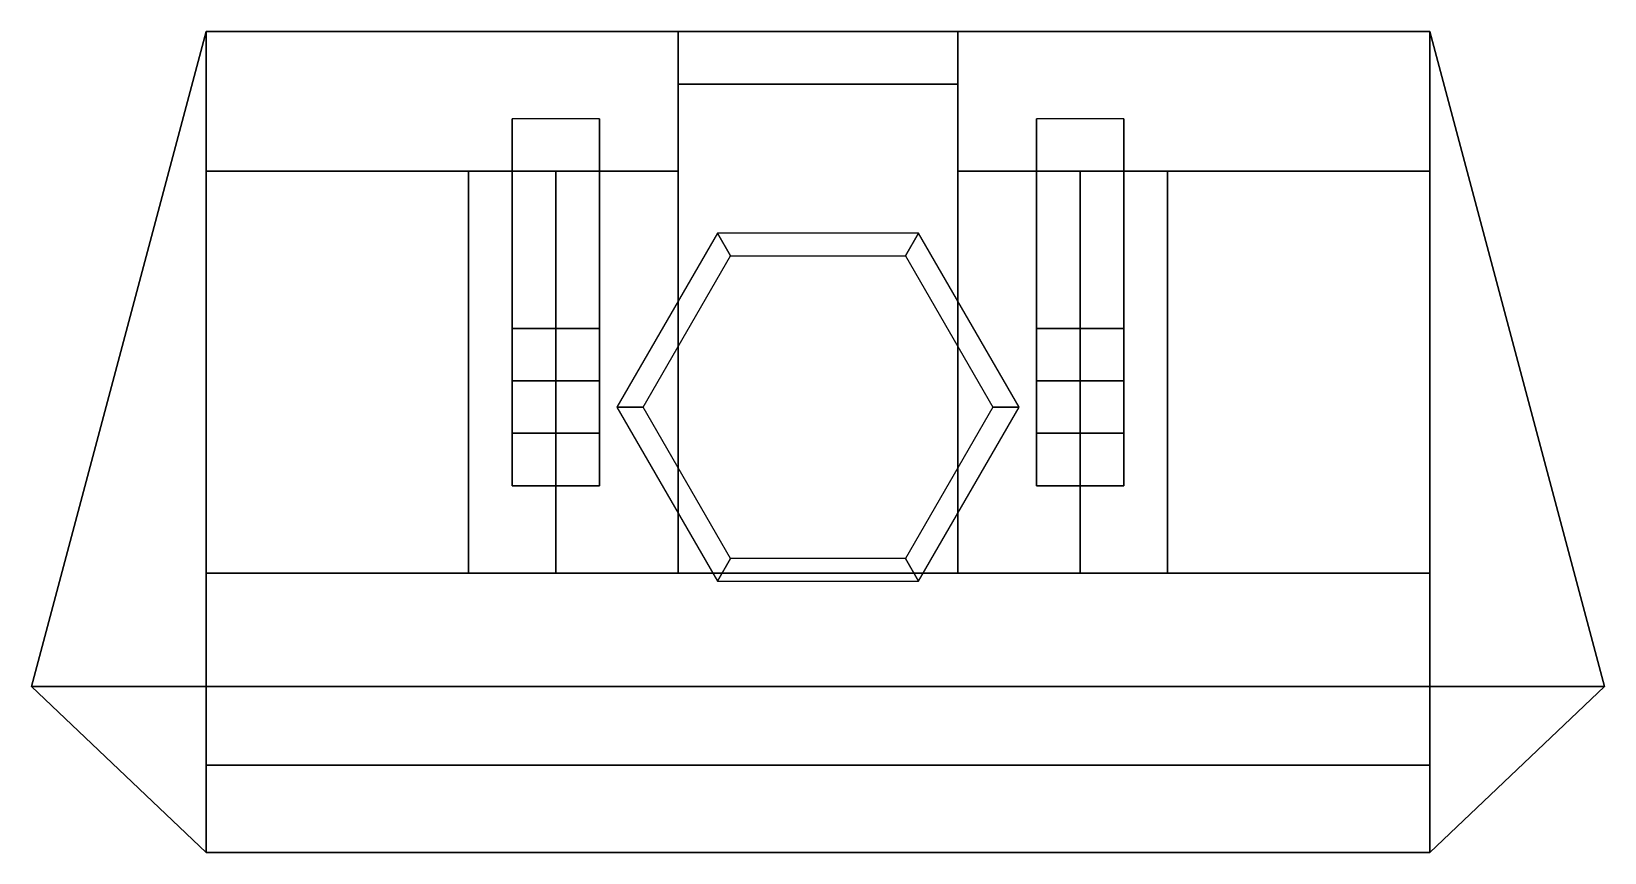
# Model space of a CAD drawing. Extents: x -0.9 to 0.9, y -0.51 to 0.43.
import ezdxf

# ---------------------------------------------------------------- set-up
doc = ezdxf.new("R2010")
doc.units = 0
doc.layers.add('TURRET', color=2, linetype='CONTINUOUS')

msp = doc.modelspace()

# ---------------------------------------------------------------- linework, layer by layer
at = {"layer": 'TURRET'}
for points in [[(-0.7, 0.43, 0.1), (-0.9, -0.32, 0.1), (0.9, -0.32, 0.1), (0.7, 0.43, 0.1)], [(0.7, 0.43, 0.1), (0.9, -0.32, 0.1), (-0.9, -0.32, 0.1), (-0.7, 0.43, 0.1)], [(-0.7, 0.43, 0.1), (-0.7, 0.27, 1.29), (-0.7, -0.51, 1.79), (-0.9, -0.32, 0.1)], [(-0.9, -0.32, 0.1), (-0.7, -0.51, 1.79), (-0.7, 0.27, 1.29), (-0.7, 0.43, 0.1)], [(-0.16, 0.43, 0.1), (-0.16, 0.27, 1.29), (-0.7, 0.27, 1.29), (-0.7, 0.43, 0.1)], [(-0.7, 0.43, 0.1), (-0.7, 0.27, 1.29), (-0.16, 0.27, 1.29), (-0.16, 0.43, 0.1)], [(0.16, 0.3695, 0.55), (0.16, 0.43, 0.1), (-0.16, 0.43, 0.1), (-0.16, 0.3695, 0.55)], [(-0.16, 0.3695, 0.55), (-0.16, 0.43, 0.1), (0.16, 0.43, 0.1), (0.16, 0.3695, 0.55)], [(0.16, 0.43, 0.1), (0.16, 0.27, 1.29), (0.7, 0.27, 1.29), (0.7, 0.43, 0.1)], [(0.7, 0.43, 0.1), (0.7, 0.27, 1.29), (0.16, 0.27, 1.29), (0.16, 0.43, 0.1)], [(0.7, 0.43, 0.1), (0.7, 0.27, 1.29), (0.7, -0.51, 1.79), (0.9, -0.32, 0.1)], [(0.9, -0.32, 0.1), (0.7, -0.51, 1.79), (0.7, 0.27, 1.29), (0.7, 0.43, 0.1)], [(-0.25, 0.09, 0.88), (-0.25, 0.33, 0.1), (-0.35, 0.33, 0.1), (-0.35, 0.09, 0.88)], [(-0.35, 0.33, 0.1), (-0.35, -0.09, 0.1), (-0.35, -0.09, 0.88), (-0.35, 0.09, 0.88)], [(-0.25, -0.09, 0.88), (-0.25, -0.09, 0.1), (-0.25, 0.33, 0.1), (-0.25, 0.09, 0.88)], [(0.25, 0.33, 0.1), (0.25, -0.09, 0.1), (0.25, -0.09, 0.88), (0.25, 0.09, 0.88)], [(0.35, 0.09, 0.88), (0.35, 0.33, 0.1), (0.25, 0.33, 0.1), (0.25, 0.09, 0.88)], [(0.35, -0.09, 0.88), (0.35, -0.09, 0.1), (0.35, 0.33, 0.1), (0.35, 0.09, 0.88)], [(-0.7, 0.27, 1.29), (-0.7, -0.19, 1.69), (-0.4, -0.19, 1.69), (-0.4, 0.27, 1.29)], [(-0.4, 0.27, 1.29), (-0.4, -0.19, 1.69), (-0.7, -0.19, 1.69), (-0.7, 0.27, 1.29)], [(-0.7, 0.27, 1.29), (-0.7, -0.19, 1.69), (-0.7, -0.32, 1.75), (-0.7, -0.51, 1.79)], [(-0.7, -0.51, 1.79), (-0.7, -0.32, 1.75), (-0.7, -0.19, 1.69), (-0.7, 0.27, 1.29)], [(-0.3, 0.27, 1.29), (-0.3, -0.19, 1.69), (-0.16, -0.19, 1.69), (-0.16, 0.27, 1.29)], [(-0.16, 0.27, 1.29), (-0.16, -0.19, 1.69), (-0.3, -0.19, 1.69), (-0.3, 0.27, 1.29)], [(0.16, 0.27, 1.29), (0.16, -0.19, 1.69), (0.3, -0.19, 1.69), (0.3, 0.27, 1.29)], [(0.3, 0.27, 1.29), (0.3, -0.19, 1.69), (0.16, -0.19, 1.69), (0.16, 0.27, 1.29)], [(0.4, 0.27, 1.29), (0.4, -0.19, 1.69), (0.7, -0.19, 1.69), (0.7, 0.27, 1.29)], [(0.7, 0.27, 1.29), (0.7, -0.19, 1.69), (0.4, -0.19, 1.69), (0.4, 0.27, 1.29)], [(0.7, 0.27, 1.29), (0.7, -0.19, 1.69), (0.7, -0.32, 1.75), (0.7, -0.51, 1.79)], [(0.7, -0.51, 1.79), (0.7, -0.32, 1.75), (0.7, -0.19, 1.69), (0.7, 0.27, 1.29)], [(-0.2, 0, 0.1), (-0.1, 0.1732, 0.1), (-0.115, 0.1992), (-0.23, 0)], [(-0.1, 0.1732, 0.1), (0.1, 0.1732, 0.1), (0.115, 0.1992), (-0.115, 0.1992)], [(0.1, 0.1732, 0.1), (0.2, 0, 0.1), (0.23, 0), (0.115, 0.1992)], [(-0.35, 0.09, 0.88), (-0.35, -0.09, 0.88), (-0.35, -0.03, 0.97), (-0.35, 0.03, 0.97)], [(-0.25, 0.03, 0.97), (-0.25, 0.09, 0.88), (-0.35, 0.09, 0.88), (-0.35, 0.03, 0.97)], [(-0.25, -0.03, 0.97), (-0.25, -0.09, 0.88), (-0.25, 0.09, 0.88), (-0.25, 0.03, 0.97)], [(0.25, 0.09, 0.88), (0.25, -0.09, 0.88), (0.25, -0.03, 0.97), (0.25, 0.03, 0.97)], [(0.35, 0.03, 0.97), (0.35, 0.09, 0.88), (0.25, 0.09, 0.88), (0.25, 0.03, 0.97)], [(0.35, -0.03, 0.97), (0.35, -0.09, 0.88), (0.35, 0.09, 0.88), (0.35, 0.03, 0.97)], [(-0.35, 0.03, 0.97), (-0.35, -0.03, 0.97), (-0.25, -0.03, 0.97), (-0.25, 0.03, 0.97)], [(0.25, 0.03, 0.97), (0.25, -0.03, 0.97), (0.35, -0.03, 0.97), (0.35, 0.03, 0.97)], [(-0.1, -0.1732, 0.1), (-0.2, 0, 0.1), (-0.23, 0), (-0.115, -0.1992)], [(0.2, 0, 0.1), (0.1, -0.1732, 0.1), (0.115, -0.1992), (0.23, 0)], [(-0.35, -0.03, 0.97), (-0.35, -0.09, 0.88), (-0.25, -0.09, 0.88), (-0.25, -0.03, 0.97)], [(0.25, -0.03, 0.97), (0.25, -0.09, 0.88), (0.35, -0.09, 0.88), (0.35, -0.03, 0.97)], [(-0.35, -0.09, 0.88), (-0.35, -0.09, 0.1), (-0.25, -0.09, 0.1), (-0.25, -0.09, 0.88)], [(0.25, -0.09, 0.88), (0.25, -0.09, 0.1), (0.35, -0.09, 0.1), (0.35, -0.09, 0.88)], [(0.1, -0.1732, 0.1), (-0.1, -0.1732, 0.1), (-0.115, -0.1992), (0.115, -0.1992)], [(-0.7, -0.19, 1.69), (-0.7, -0.32, 1.75), (0.7, -0.32, 1.75), (0.7, -0.19, 1.69)], [(0.7, -0.19, 1.69), (0.7, -0.32, 1.75), (-0.7, -0.32, 1.75), (-0.7, -0.19, 1.69)], [(-0.7, -0.32, 1.75), (-0.7, -0.41, 1.78), (0.7, -0.41, 1.78), (0.7, -0.32, 1.75)], [(0.7, -0.32, 1.75), (0.7, -0.41, 1.78), (-0.7, -0.41, 1.78), (-0.7, -0.32, 1.75)], [(-0.7, -0.51, 1.79), (-0.7, -0.41, 1.78), (-0.7, -0.41, 1.78), (-0.7, -0.32, 1.75)], [(-0.7, -0.32, 1.75), (-0.7, -0.41, 1.78), (-0.7, -0.41, 1.78), (-0.7, -0.51, 1.79)], [(0.7, -0.32, 1.75), (0.7, -0.41, 1.78), (0.7, -0.41, 1.78), (0.7, -0.51, 1.79)], [(0.7, -0.51, 1.79), (0.7, -0.41, 1.78), (0.7, -0.41, 1.78), (0.7, -0.32, 1.75)], [(0.7, -0.41, 1.78), (0.7, -0.51, 1.79), (-0.7, -0.51, 1.79), (-0.7, -0.41, 1.78)], [(-0.7, -0.41, 1.78), (-0.7, -0.51, 1.79), (0.7, -0.51, 1.79), (0.7, -0.41, 1.78)]]:
    msp.add_3dface(points, dxfattribs=at)

doc.saveas('drawing.dxf')
